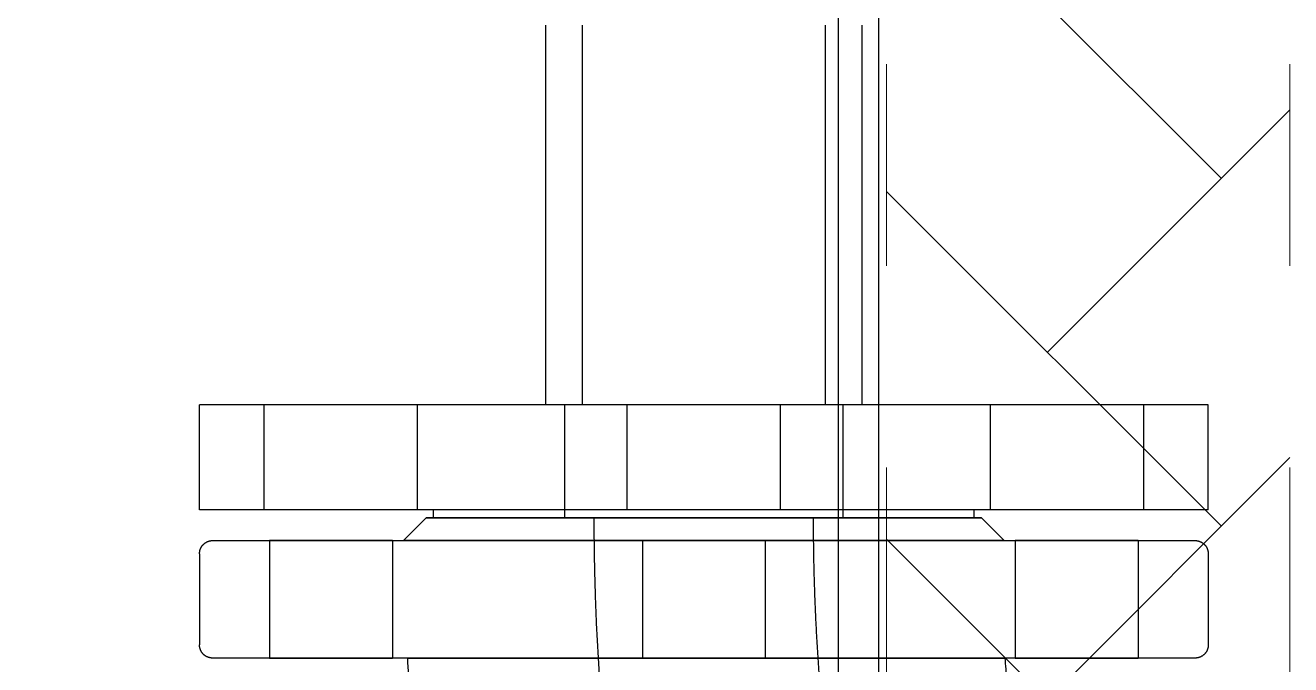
# Model space of a CAD drawing. Header units: millimetres. Extents: x -46397 to 283259, y -8690 to 23983.
# Drawn here: x 267987.9 to 268144.7, y 6349.7 to 6428.9 of the extents above; entities that cross this region are included whole.
import ezdxf
from ezdxf.enums import TextEntityAlignment as Align

# ---------------------------------------------------------------- set-up
doc = ezdxf.new("R2010")
doc.units = ezdxf.units.MM
doc.linetypes.add('CENTER', pattern=[2, 1.25, -0.25, 0.25, -0.25])
doc.linetypes.add('PHANTOM', pattern=[63.5, 31.75, -6.35, 6.35, -6.35, 6.35, -6.35])
doc.layers.add('DUONGTAM', color=1, linetype='CENTER', lineweight=0)
doc.styles.add('Tahoma', font='tahoma.ttf')
doc.styles.add('Text_nameplate', font='arial.ttf', dxfattribs={"width": 0.9, "height": 2.5})

# ---------------------------------------------------------------- blocks, each defined once
blk = doc.blocks.new('BO-1')
at = {"color": 251, "linetype": 'PHANTOM', "ltscale": 5, "extrusion": (6.89019e-16, 1, 0)}
for p, q in [((600, 3233.61), (600, 1733.61)), ((605, 3233.61), (605, 1733.61)), ((563.76, 2866.47), (563.76, 2913.51)), ((568.31, 2866.47), (568.31, 2913.51)), ((598.41, 2866.47), (598.41, 2913.51)), ((602.96, 2866.47), (602.96, 2913.51)), ((645.86, 2866.47), (520.86, 2866.47)), ((520.86, 2853.47), (520.86, 2866.47)), ((528.86, 2853.47), (528.86, 2866.47)), ((547.86, 2853.47), (547.86, 2866.47)), ((566.11, 2852.47), (566.11, 2866.47)), ((573.86, 2853.47), (573.86, 2866.47)), ((592.86, 2853.47), (592.86, 2866.47)), ((600.61, 2852.47), (600.61, 2866.47)), ((618.86, 2853.47), (618.86, 2866.47)), ((637.86, 2853.47), (637.86, 2866.47)), ((645.86, 2853.47), (645.86, 2866.47)), ((645.86, 2853.47), (520.86, 2853.47)), ((548.96, 2852.47), (546.13, 2849.64)), ((549.86, 2852.47), (549.86, 2853.47)), ((607.69, 2852.47), (549.86, 2852.47)), ((549.86, 2852.47), (549.86, 2852.47)), ((616.86, 2852.47), (607.69, 2852.47)), ((616.86, 2852.47), (616.86, 2853.47)), ((617.76, 2852.47), (620.59, 2849.64)), ((529.55, 2849.64), (529.55, 2835.08)), ((544.77, 2849.64), (544.77, 2835.08)), ((546.13, 2849.64), (546.13, 2849.64)), ((575.75, 2849.64), (575.75, 2835.08)), ((590.97, 2849.64), (590.97, 2835.08)), ((620.59, 2849.64), (620.59, 2849.64)), ((621.95, 2849.64), (621.95, 2835.08)), ((637.16, 2849.64), (637.16, 2835.08)), ((520.86, 2848.01), (520.86, 2836.71)), ((645.86, 2848.01), (645.86, 2836.71)), ((575.75, 2835.08), (575.75, 2835.08)), ((590.97, 2835.08), (590.97, 2835.08))]:
    blk.add_line(p, q, dxfattribs=at)
at = {"color": 251, "linetype": 'PHANTOM', "ltscale": 5, "extrusion": (0, 0, -1)}
for centre, major_axis, start_param, end_param in [((583.36, 2852.47), (-34.4, 0), 0.000005, 3.141588), ((583.36, 2852.47), (-34.4, 0), -0.785398, 0.000005), ((583.36, 2852.47), (34.4, 0), -0.000005, 2.356194), ((583.36, 2852.47), (-13.59, 0), -0.785398, 5.497787), ((583.36, 2849.64), (-37.23, 0), -0.785398, 5.497787), ((537.16, 2835.08), (-7.61, 0), -0.785398, 5.497787), ((583.36, 2835.08), (-7.61, 0), -0.785398, 5.497787), ((583.36, 2835.08), (-7.61, 0), -0.785398, 5.497787), ((629.55, 2835.08), (-7.61, 0), -0.785398, 5.497787)]:
    blk.add_ellipse(centre, major_axis=major_axis, ratio=0.000005, start_param=start_param, end_param=end_param, dxfattribs=at)
at = {"color": 251, "linetype": 'PHANTOM', "ltscale": 5}
for centre, major_axis, ratio, start_param, end_param in [((537.16, 2849.64), (-7.61, 0), 0.000005, 0.785398, 7.068583), ((583.36, 2849.64), (-7.61, 0), 0.000005, 0.785398, 7.068583), ((583.36, 2849.64), (-7.61, 0), 0.000005, 0.785398, 7.068583), ((629.55, 2849.64), (-7.61, 0), 0.000005, 0.785398, 7.068583), ((471.14, 2765.51), (0, -65.76), 0.707107, -1.57079, 4.490081)]:
    blk.add_ellipse(centre, major_axis=major_axis, ratio=ratio, start_param=start_param, end_param=end_param, dxfattribs=at)
for points, knots in [([(571.18, 2823.9), (571, 2825.79), (570.83, 2827.69), (570.53, 2831.49), (570.39, 2833.39), (570.17, 2837.2), (570.07, 2839.1), (569.92, 2842.92), (569.87, 2844.83), (569.79, 2848.65), (569.77, 2850.56), (569.77, 2852.47)], [1.4311765, 1.4311765, 1.4311765, 1.4311765, 1.4591018, 1.4591018, 1.4870271, 1.4870271, 1.5149523, 1.5149523, 1.5428776, 1.5428776, 1.5708029, 1.5708029, 1.5708029, 1.5708029]), ([(598.23, 2826.58), (598.06, 2828.3), (597.9, 2830.02), (597.63, 2833.46), (597.51, 2835.18), (597.3, 2838.63), (597.22, 2840.36), (597.08, 2843.81), (597.03, 2845.54), (596.96, 2849.01), (596.95, 2850.74), (596.95, 2852.47)], [1.4311765, 1.4311765, 1.4311765, 1.4311765, 1.4591018, 1.4591018, 1.4870271, 1.4870271, 1.5149523, 1.5149523, 1.5428776, 1.5428776, 1.5708029, 1.5708029, 1.5708029, 1.5708029]), ([(520.86, 2848.01), (520.86, 2848.19), (520.89, 2848.37), (521, 2848.7), (521.08, 2848.86), (521.29, 2849.13), (521.42, 2849.26), (521.7, 2849.45), (521.86, 2849.53), (522.11, 2849.6), (522.2, 2849.62), (522.33, 2849.64), (522.37, 2849.64), (522.43, 2849.64), (522.44, 2849.64), (522.46, 2849.64), (522.46, 2849.64), (522.47, 2849.64), (522.47, 2849.64), (522.47, 2849.64), (522.47, 2849.64), (522.48, 2849.64), (522.48, 2849.64), (522.48, 2849.64), (522.48, 2849.64), (522.49, 2849.64), (522.49, 2849.64), (522.49, 2849.64), (522.49, 2849.64), (522.49, 2849.64), (522.5, 2849.64), (522.52, 2849.64), (522.56, 2849.64), (522.77, 2849.64), (523.06, 2849.64), (523.89, 2849.64), (524.44, 2849.64), (525.79, 2849.64), (526.6, 2849.64), (528.45, 2849.64), (529.5, 2849.64), (531.83, 2849.64), (533.12, 2849.64), (535.89, 2849.64), (537.39, 2849.64), (540.57, 2849.64), (542.27, 2849.64), (545.82, 2849.64), (547.68, 2849.64), (551.56, 2849.64), (553.57, 2849.64), (557.71, 2849.64), (559.85, 2849.64), (564.21, 2849.64), (566.44, 2849.64), (570.95, 2849.64), (573.25, 2849.64), (577.86, 2849.64), (580.19, 2849.64), (584.84, 2849.64), (587.17, 2849.64), (591.8, 2849.64), (594.11, 2849.64), (598.65, 2849.64), (600.9, 2849.64), (605.3, 2849.64), (607.46, 2849.64), (611.66, 2849.64), (613.71, 2849.64), (617.65, 2849.64), (619.55, 2849.64), (623.19, 2849.64), (624.92, 2849.64), (628.2, 2849.64), (629.75, 2849.64), (632.63, 2849.64), (633.96, 2849.64), (636.4, 2849.64), (637.51, 2849.64), (639.48, 2849.64), (640.35, 2849.64), (641.82, 2849.64), (642.44, 2849.64), (643.4, 2849.64), (643.75, 2849.64), (644.05, 2849.64), (644.12, 2849.64), (644.19, 2849.64), (644.2, 2849.64), (644.22, 2849.64), (644.22, 2849.64), (644.23, 2849.64), (644.23, 2849.64), (644.23, 2849.64), (644.23, 2849.64), (644.24, 2849.64), (644.24, 2849.64), (644.24, 2849.64), (644.25, 2849.64), (644.25, 2849.64), (644.25, 2849.64), (644.25, 2849.64), (644.26, 2849.64), (644.27, 2849.64), (644.28, 2849.64), (644.3, 2849.64), (644.31, 2849.64), (644.36, 2849.64), (644.39, 2849.64), (644.53, 2849.62), (644.63, 2849.6), (644.89, 2849.51), (645.05, 2849.43), (645.33, 2849.23), (645.46, 2849.1), (645.66, 2848.82), (645.74, 2848.66), (645.83, 2848.34), (645.86, 2848.17), (645.86, 2848.01)], [0, 0, 0, 0, 0.528736, 0.528736, 1.047921, 1.047921, 1.567449, 1.567449, 2.086964, 2.086964, 2.344199, 2.344199, 2.473782, 2.473782, 2.514623, 2.514623, 2.527888, 2.527888, 2.534445, 2.534445, 2.547747, 2.547747, 2.574177, 2.574177, 2.606475, 2.606475, 2.703306, 2.703306, 2.993693, 2.993693, 3.864856, 3.864856, 6.478895, 6.478895, 13.48298, 13.48298, 20.462889, 20.462889, 27.442146, 27.442146, 34.421351, 34.421351, 41.400544, 41.400544, 48.379732, 48.379732, 55.358919, 55.358919, 62.338104, 62.338104, 69.317289, 69.317289, 76.296474, 76.296474, 83.275658, 83.275658, 90.254842, 90.254842, 97.234026, 97.234026, 104.21321, 104.21321, 111.192394, 111.192394, 118.171578, 118.171578, 125.150762, 125.150762, 132.129946, 132.129946, 139.109131, 139.109131, 146.088316, 146.088316, 153.067501, 153.067501, 160.046687, 160.046687, 167.025875, 167.025875, 174.005066, 174.005066, 180.984267, 180.984267, 187.963501, 187.963501, 190.875835, 190.875835, 192.295898, 192.295898, 192.987402, 192.987402, 193.506022, 193.506022, 193.603436, 193.603436, 193.613191, 193.613191, 193.619737, 193.619737, 193.626295, 193.626295, 193.639578, 193.639578, 193.665966, 193.665966, 193.700248, 193.700248, 193.803071, 193.803071, 194.112683, 194.112683, 194.636116, 194.636116, 195.155483, 195.155483, 195.675004, 195.675004, 196.157959, 196.157959, 196.157959, 196.157959]), ([(546.66, 2835.08), (546.22, 2835.08), (545.78, 2835.08), (543.53, 2835.08), (541.79, 2835.08), (538.52, 2835.08), (536.97, 2835.08), (534.09, 2835.08), (532.76, 2835.08), (530.32, 2835.08), (529.21, 2835.08), (527.24, 2835.08), (526.37, 2835.08), (524.89, 2835.08), (524.28, 2835.08), (523.32, 2835.08), (522.97, 2835.08), (522.66, 2835.08), (522.6, 2835.08), (522.53, 2835.08), (522.51, 2835.08), (522.5, 2835.08), (522.49, 2835.08), (522.49, 2835.08), (522.49, 2835.08), (522.49, 2835.08), (522.49, 2835.08), (522.48, 2835.08), (522.48, 2835.08), (522.47, 2835.08), (522.47, 2835.08), (522.47, 2835.08), (522.47, 2835.08), (522.46, 2835.08), (522.46, 2835.08), (522.45, 2835.08), (522.44, 2835.08), (522.42, 2835.08), (522.41, 2835.08), (522.36, 2835.08), (522.33, 2835.09), (522.19, 2835.1), (522.09, 2835.13), (521.82, 2835.21), (521.66, 2835.29), (521.38, 2835.5), (521.26, 2835.62), (521.06, 2835.91), (520.98, 2836.07), (520.88, 2836.39), (520.86, 2836.55), (520.86, 2836.71)], [137.447208, 137.447208, 137.447208, 137.447208, 139.109131, 139.109131, 146.088316, 146.088316, 153.067501, 153.067501, 160.046687, 160.046687, 167.025875, 167.025875, 174.005066, 174.005066, 180.984267, 180.984267, 187.963501, 187.963501, 190.875835, 190.875835, 192.295898, 192.295898, 192.987402, 192.987402, 193.506022, 193.506022, 193.603436, 193.603436, 193.613191, 193.613191, 193.619737, 193.619737, 193.626295, 193.626295, 193.639578, 193.639578, 193.665966, 193.665966, 193.700248, 193.700248, 193.803071, 193.803071, 194.112683, 194.112683, 194.636116, 194.636116, 195.155483, 195.155483, 195.675004, 195.675004, 196.157959, 196.157959, 196.157959, 196.157959]), ([(645.86, 2836.71), (645.86, 2836.53), (645.83, 2836.35), (645.72, 2836.02), (645.64, 2835.87), (645.43, 2835.59), (645.3, 2835.47), (645.01, 2835.27), (644.85, 2835.19), (644.61, 2835.12), (644.52, 2835.1), (644.39, 2835.09), (644.35, 2835.08), (644.29, 2835.08), (644.28, 2835.08), (644.26, 2835.08), (644.26, 2835.08), (644.25, 2835.08), (644.25, 2835.08), (644.25, 2835.08), (644.24, 2835.08), (644.24, 2835.08), (644.24, 2835.08), (644.23, 2835.08), (644.23, 2835.08), (644.23, 2835.08), (644.23, 2835.08), (644.23, 2835.08), (644.23, 2835.08), (644.22, 2835.08), (644.22, 2835.08), (644.19, 2835.08), (644.16, 2835.08), (643.95, 2835.08), (643.66, 2835.08), (642.83, 2835.08), (642.28, 2835.08), (640.92, 2835.08), (640.12, 2835.08), (638.26, 2835.08), (637.21, 2835.08), (634.88, 2835.08), (633.6, 2835.08), (630.83, 2835.08), (629.33, 2835.08), (626.14, 2835.08), (624.45, 2835.08), (622.03, 2835.08), (621.37, 2835.08), (620.7, 2835.08)], [0, 0, 0, 0, 0.528736, 0.528736, 1.047921, 1.047921, 1.567449, 1.567449, 2.086964, 2.086964, 2.344199, 2.344199, 2.473782, 2.473782, 2.514623, 2.514623, 2.527888, 2.527888, 2.534445, 2.534445, 2.547747, 2.547747, 2.574177, 2.574177, 2.606475, 2.606475, 2.703306, 2.703306, 2.993693, 2.993693, 3.864856, 3.864856, 6.478895, 6.478895, 13.48298, 13.48298, 20.462889, 20.462889, 27.442146, 27.442146, 34.421351, 34.421351, 41.400544, 41.400544, 48.379732, 48.379732, 55.358919, 55.358919, 57.903891, 57.903891, 57.903891, 57.903891]), ([(546.87, 2835.08), (546.83, 2835.08), (546.81, 2835.08), (546.68, 2835.08), (546.65, 2835.08), (546.68, 2835.08), (546.7, 2835.08), (546.78, 2835.08), (546.84, 2835.08), (547.19, 2835.08), (547.7, 2835.08), (548.63, 2835.08), (548.83, 2835.08), (549.26, 2835.08), (549.49, 2835.08), (550.22, 2835.08), (550.76, 2835.08), (552.52, 2835.08), (553.9, 2835.08), (555.87, 2835.08), (556.28, 2835.08), (557.12, 2835.08), (557.54, 2835.08), (558.85, 2835.08), (559.76, 2835.08), (561.65, 2835.08), (562.64, 2835.08), (564.68, 2835.08), (565.75, 2835.08), (569, 2835.08), (571.24, 2835.08), (574.73, 2835.08), (575.92, 2835.08), (578.32, 2835.08), (579.53, 2835.08), (583.14, 2835.08), (585.55, 2835.08), (588.57, 2835.08), (589.18, 2835.08), (590.38, 2835.08), (590.98, 2835.08), (592.75, 2835.08), (593.92, 2835.08), (596.21, 2835.08), (597.34, 2835.08), (599, 2835.08), (599.55, 2835.08), (600.64, 2835.08), (601.18, 2835.08), (603.84, 2835.08), (605.82, 2835.08), (608.57, 2835.08), (609.45, 2835.08), (610.72, 2835.08), (611.13, 2835.08), (611.93, 2835.08), (612.32, 2835.08), (614.2, 2835.08), (615.5, 2835.08), (616.88, 2835.08), (617.14, 2835.08), (617.65, 2835.08), (617.88, 2835.08), (618.55, 2835.08), (618.94, 2835.08), (619.93, 2835.08), (620.37, 2835.08), (620.62, 2835.08), (620.66, 2835.08), (620.7, 2835.08), (620.7, 2835.08), (620.67, 2835.08), (620.6, 2835.08), (620.32, 2835.08), (620.13, 2835.08), (619.77, 2835.08), (619.65, 2835.08), (619.53, 2835.08)], [0.0524202, 0.0524202, 0.0524202, 0.0524202, 0.0532323, 0.0532323, 0.0565593, 0.0565593, 0.0582228, 0.0582228, 0.0598863, 0.0598863, 0.0665403, 0.0665403, 0.0682039, 0.0682039, 0.0698674, 0.0698674, 0.0731944, 0.0731944, 0.0798484, 0.0798484, 0.0815119, 0.0815119, 0.0831754, 0.0831754, 0.0865024, 0.0865024, 0.0898295, 0.0898295, 0.0931565, 0.0931565, 0.0998105, 0.0998105, 0.1031375, 0.1031375, 0.1064646, 0.1064646, 0.1131186, 0.1131186, 0.1147821, 0.1147821, 0.1164456, 0.1164456, 0.1197726, 0.1197726, 0.1230996, 0.1230996, 0.1247631, 0.1247631, 0.1264267, 0.1264267, 0.1330807, 0.1330807, 0.1364077, 0.1364077, 0.1380712, 0.1380712, 0.1397347, 0.1397347, 0.1463888, 0.1463888, 0.1480523, 0.1480523, 0.1497158, 0.1497158, 0.1530428, 0.1530428, 0.1596968, 0.1596968, 0.1613603, 0.1613603, 0.1630238, 0.1630238, 0.1663509, 0.1663509, 0.1696779, 0.1696779, 0.1710463, 0.1710463, 0.1710463, 0.1710463]), ([(549.6, 2807.91), (549.53, 2808.35), (549.45, 2808.8), (548.91, 2812.08), (548.5, 2814.93), (547.79, 2820.66), (547.49, 2823.54), (546.99, 2829.3), (546.8, 2832.19), (546.66, 2835.08)], [1.3343023, 1.3343023, 1.3343023, 1.3343023, 1.3427131, 1.3427131, 1.3963651, 1.3963651, 1.4500172, 1.4500172, 1.5036692, 1.5036692, 1.5036692, 1.5036692]), ([(620.7, 2835.08), (619.53, 2835.08), (618.33, 2835.08), (615.16, 2835.08), (613.15, 2835.08), (609, 2835.08), (606.87, 2835.08), (602.51, 2835.08), (600.28, 2835.08), (595.77, 2835.08), (593.47, 2835.08), (588.86, 2835.08), (586.53, 2835.08), (581.88, 2835.08), (579.55, 2835.08), (574.92, 2835.08), (572.61, 2835.08), (568.07, 2835.08), (565.82, 2835.08), (561.42, 2835.08), (559.26, 2835.08), (555.06, 2835.08), (553.01, 2835.08), (549.54, 2835.08), (548.08, 2835.08), (546.66, 2835.08)], [57.903891, 57.903891, 57.903891, 57.903891, 62.338104, 62.338104, 69.317289, 69.317289, 76.296474, 76.296474, 83.275658, 83.275658, 90.254842, 90.254842, 97.234026, 97.234026, 104.21321, 104.21321, 111.192394, 111.192394, 118.171578, 118.171578, 125.150762, 125.150762, 132.129946, 132.129946, 137.447208, 137.447208, 137.447208, 137.447208]), ([(586.63, 2835.08), (584.19, 2835.08), (581.77, 2835.08), (578.18, 2835.08), (576.99, 2835.08), (574.62, 2835.08), (573.43, 2835.08), (569.97, 2835.08), (567.77, 2835.08), (565.13, 2835.08), (564.61, 2835.08), (563.58, 2835.08), (563.07, 2835.08), (561.56, 2835.08), (560.61, 2835.08), (557.85, 2835.08), (556.17, 2835.08), (554.29, 2835.08), (553.92, 2835.08), (553.21, 2835.08), (552.87, 2835.08), (551.89, 2835.08), (550.68, 2835.08), (549.69, 2835.08), (549.02, 2835.08), (548.81, 2835.08), (548.42, 2835.08), (548.24, 2835.08), (547.49, 2835.08), (547.09, 2835.08), (546.87, 2835.08)], [0, 0, 0, 0, 0.00665403, 0.00665403, 0.00998105, 0.00998105, 0.01330807, 0.01330807, 0.0199621, 0.0199621, 0.02162561, 0.02162561, 0.02328912, 0.02328912, 0.02661614, 0.02661614, 0.03327017, 0.03327017, 0.03493368, 0.03493368, 0.03659719, 0.03659719, 0.03992421, 0.04325122, 0.04325122, 0.04491473, 0.04491473, 0.04657824, 0.04657824, 0.05242017, 0.05242017, 0.05242017, 0.05242017]), ([(619.53, 2835.08), (619.5, 2835.08), (619.47, 2835.08), (619.29, 2835.08), (619.12, 2835.08), (618.19, 2835.08), (617.23, 2835.08), (615.47, 2835.08), (614.83, 2835.08), (613.78, 2835.08), (613.42, 2835.08), (612.68, 2835.08), (612.3, 2835.08), (610.34, 2835.08), (608.61, 2835.08), (605.75, 2835.08), (604.75, 2835.08), (602.7, 2835.08), (601.65, 2835.08), (599.5, 2835.08), (598.4, 2835.08), (596.15, 2835.08), (594.99, 2835.08), (591.46, 2835.08), (589.07, 2835.08), (586.63, 2835.08)], [0.17104627, 0.17104627, 0.17104627, 0.17104627, 0.17134139, 0.17134139, 0.1730049, 0.1730049, 0.17965893, 0.17965893, 0.18298595, 0.18298595, 0.18464946, 0.18464946, 0.18631297, 0.18631297, 0.192967, 0.192967, 0.19629402, 0.19629402, 0.19962104, 0.19962104, 0.20294805, 0.20294805, 0.20627507, 0.20627507, 0.2129291, 0.2129291, 0.2129291, 0.2129291]), ([(624.94, 2808.69), (624.51, 2810.37), (624.11, 2812.07), (623.36, 2815.5), (623.01, 2817.24), (622.38, 2820.74), (622.1, 2822.51), (621.59, 2826.06), (621.37, 2827.85), (620.98, 2831.45), (620.83, 2833.26), (620.7, 2835.08)], [1.221737, 1.221737, 1.221737, 1.221737, 1.2716958, 1.2716958, 1.3216546, 1.3216546, 1.3716134, 1.3716134, 1.4215722, 1.4215722, 1.471531, 1.471531, 1.471531, 1.471531])]:
    blk.add_open_spline(points, degree=3, knots=knots, dxfattribs=at)
at = {"color": 251, "linetype": 'PHANTOM', "ltscale": 5, "style": 'Text_nameplate', "width": 0.9, "flags": 2}
blk.add_attdef('SPEC.', text='', height=2.5, dxfattribs=at).set_placement((282.5, 89.67), align=Align.MIDDLE_CENTER)
at = {"color": 251, "linetype": 'PHANTOM', "ltscale": 5, "style": 'Tahoma'}
for tag, height, p in [('PROJECT_CODE', 2.4, (245, 77.99)), ('DESIGN_PRESSURE', 2.61, (320, 77.99)), ('SERIAL_NO.', 2.61, (245, 69.45)), ('MAX_WORKING_PRESS', 2.61, (320, 69.45)), ('YEAR', 2.61, (245, 60.92)), ('TEST_PRES.', 2.61, (320, 60.92)), ('VOLUME', 2.61, (245, 52.38)), ('MAX_WORKING_TEMP.', 2.61, (320, 52.38))]:
    blk.add_attdef(tag, text='', height=height, dxfattribs=at).set_placement(p, align=Align.MIDDLE_CENTER)

msp = doc.modelspace()

# ---------------------------------------------------------------- hatches: boundary and pattern name
h = msp.add_hatch()
h.set_pattern_fill('AR-HBONE', color=1, scale=0.3)
h.set_pattern_definition([(45, (0, -4000), (0, 43.1052294), [91.44, -30.48]), (135, (21.553, -3978.447), (4e-15, 43.1052294), [91.44, -30.48])])
edge = h.paths.add_edge_path()
edge.add_line((268144.61, 5199.26), (268144.61, 6798.91))
edge.add_arc((267884.75, 6800.56), 259.87, 359.636, 423.117)
edge.add_arc((267488.61, 6019.1), 1136, 63.11833, 116.88162)
edge.add_arc((267092.48, 6800.56), 259.87, 116.8829, 180.3639)
edge.add_line((266832.61, 6798.91), (266832.61, 5199.26))
edge.add_arc((267092.48, 5197.61), 259.87, 179.636, 243.1169)
edge.add_arc((267488.61, 5979.07), 1136, 243.11832, 296.88161)
edge.add_arc((267884.75, 5197.61), 259.87, 296.8829, 360.3639)
edge = h.paths.add_edge_path(flags=16)
edge.add_line((266882.61, 5199.09), (266882.61, 6799.08))
edge.add_arc((267092.48, 6800.56), 209.87, 116.8831, 180.4051, ccw=False)
edge.add_arc((267488.61, 6019.1), 1086, 63.11836, 116.88165, ccw=False)
edge.add_arc((267884.75, 6800.56), 209.87, -0.4051, 63.117, ccw=False)
edge.add_line((268094.61, 6799.08), (268094.61, 5199.09))
edge.add_arc((267884.75, 5197.61), 209.87, -63.117, 0.4051, ccw=False)
edge.add_arc((267488.61, 5979.07), 1086, 243.11835, 296.88164, ccw=False)
edge.add_arc((267092.48, 5197.61), 209.87, 179.5949, 243.1169, ccw=False)

# ---------------------------------------------------------------- linework, layer by layer
at = {"layer": 'DUONGTAM', "color": 5, "lineweight": 0, "ltscale": 100, "elevation": -1.5}
msp.add_lwpolyline([(266832.61, 6749.09), (266832.61, 5249.09), (266832.61, 5199.26, 0.284296), (266974.97, 4965.83, 0.238987), (268002.26, 4965.83, 0.284296), (268144.61, 5199.26), (268144.61, 5249.09), (268144.61, 6749.09), (268144.61, 6798.91, 0.284296), (268002.26, 7032.35, 0.238987), (266974.97, 7032.35, 0.284296), (266832.61, 6798.91)], format="xyb", close=True, dxfattribs=at)
msp.add_lwpolyline([(266882.61, 6749.09), (266882.61, 5249.09), (266882.61, 5199.09, 0.28449), (266997.58, 5010.42, 0.238987), (267979.65, 5010.42, 0.28449), (268094.61, 5199.09), (268094.61, 5249.09), (268094.61, 6749.09), (268094.61, 6799.08, 0.28449), (267979.65, 6987.75, 0.238987), (266997.58, 6987.75, 0.28449), (266882.61, 6799.08), (266882.61, 6749.09)], format="xyb", dxfattribs=at)

# ---------------------------------------------------------------- block references
msp.add_blockref('BO-1', (267488.62, 3515.41, -1.5))

doc.saveas('drawing.dxf')
